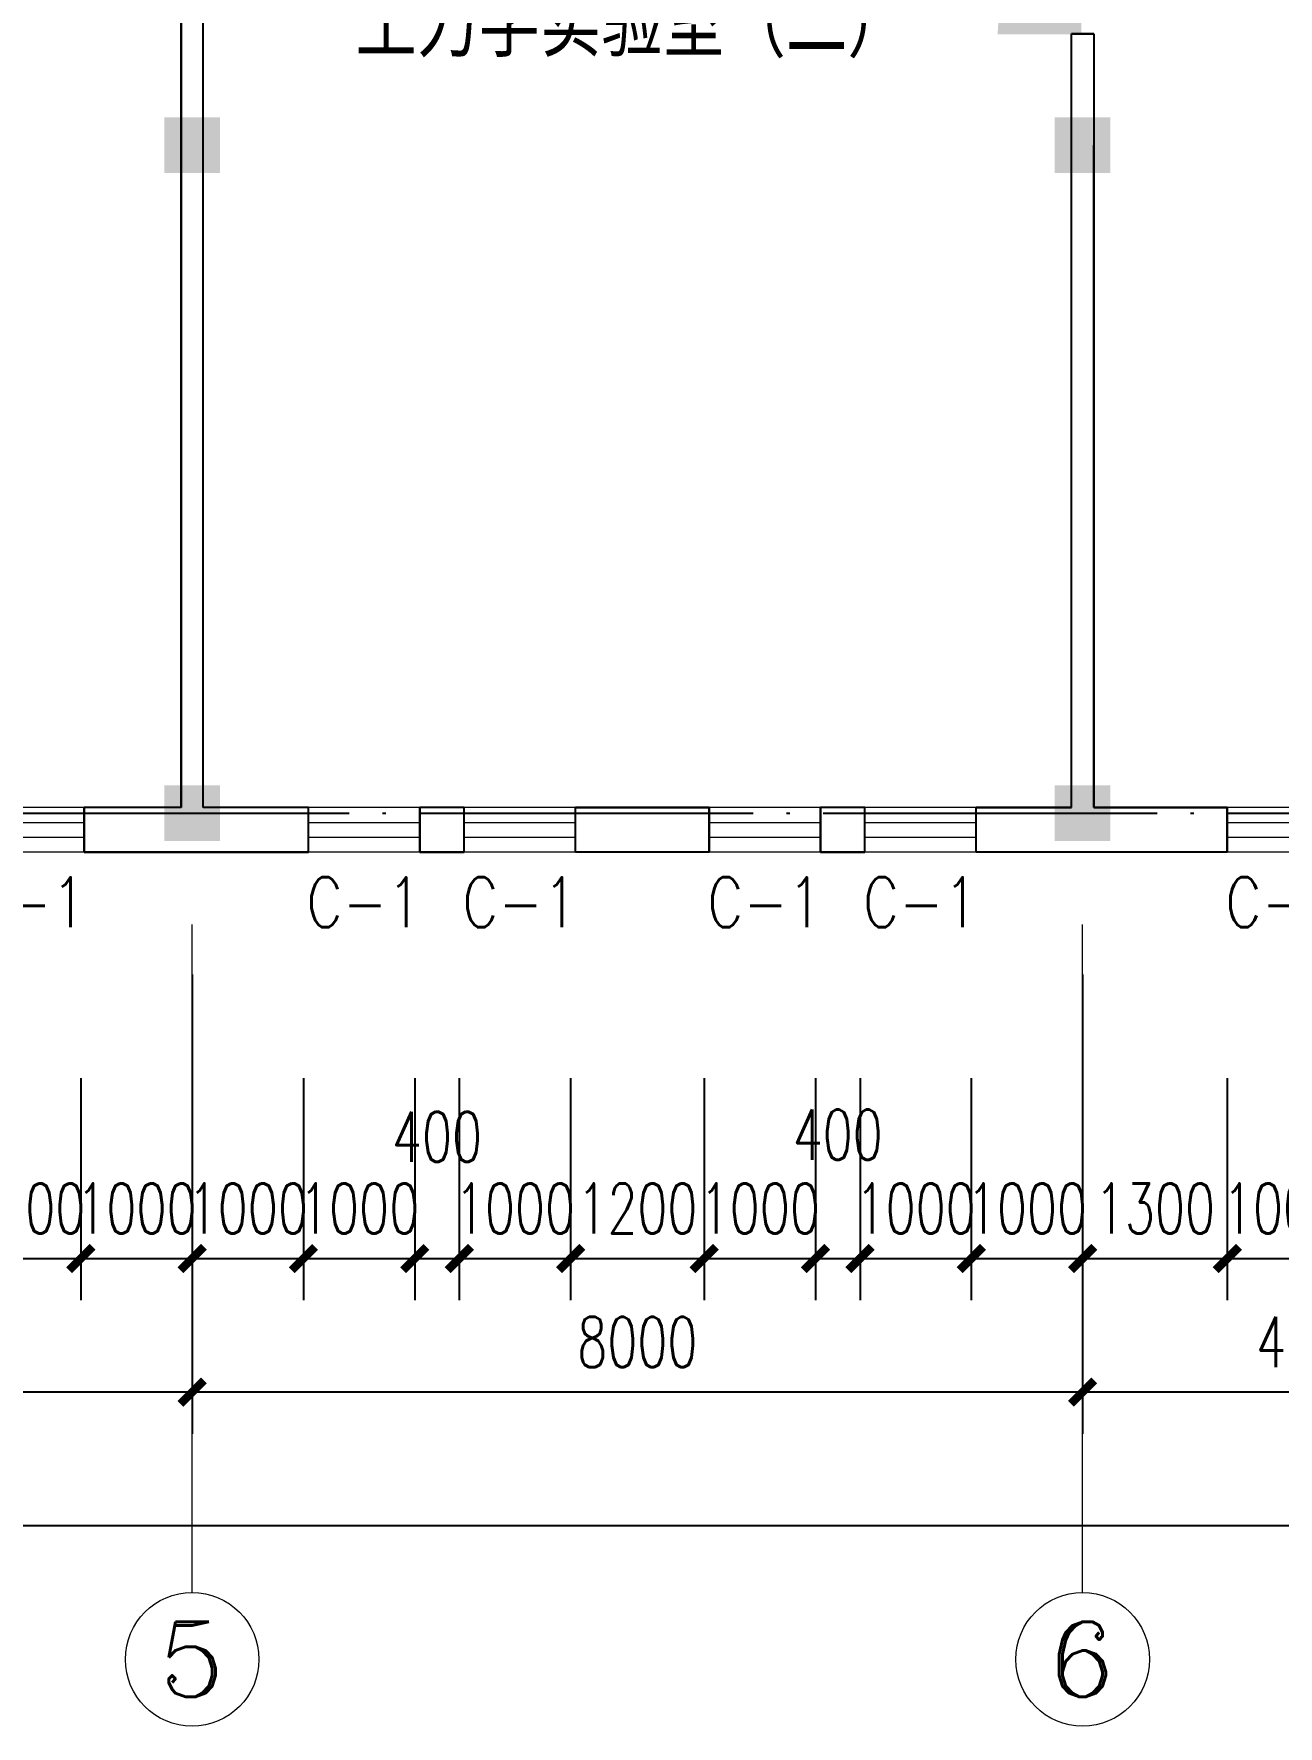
# Model space of a CAD drawing. Extents: x -220435 to 246757, y -381552 to -223577.
# Drawn here: x -11519 to -340, y -355879 to -340679 of the extents above; entities that cross this region are included whole.
import ezdxf
from ezdxf.enums import TextEntityAlignment as Align

# ---------------------------------------------------------------- set-up
doc = ezdxf.new("R2010")
doc.units = 0
doc.header["$LTSCALE"] = 1500
doc.header["$MEASUREMENT"] = 0
doc.linetypes.add('DOTE', pattern=[2.42, 2, -0.2, 0.02, -0.2])
doc.layers.get('0').update_dxf_attribs({"linetype": 'CONTINUOUS'})
doc.layers.get('DEFPOINTS').update_dxf_attribs({"linetype": 'CONTINUOUS'})
for name, color, linetype in [('AXIS_TEXT', 7, 'CONTINUOUS'), ('COLUMN', 7, 'CONTINUOUS'), ('DOTE', 7, 'DOTE'), ('JELIBTLTC', 7, 'CONTINUOUS'), ('PUB_WALL', 7, 'CONTINUOUS'), ('WALL', 7, 'CONTINUOUS'), ('WINDOW_TEXT', 7, 'CONTINUOUS'), ('模压门', 90, 'CONTINUOUS')]:
    doc.layers.add(name, color=color, linetype=linetype)
doc.layers.add('PUB_DIM', color=7, linetype='CONTINUOUS', lineweight=0)
doc.layers.add('WINDOW', color=7, linetype='CONTINUOUS', lineweight=0)
doc.styles.add('_SIMPLEX', font='SIMPLEX.shx', dxfattribs={"width": 0.8})
doc.styles.add('COMPLEX', font='COMPLEX')
doc.styles.add('DIM_FONT', font='TXT.shx', dxfattribs={"width": 0.7})
doc.styles.add('JELIBTLZX1', font='arial.ttf', dxfattribs={"width": 0.65})
doc.styles.add('SIMPLEX', font='SIMPLEX.SHX')
doc.dimstyles.new('DIMN150', dxfattribs={"dimscale": 1.5, "dimtxt": 300, "dimasz": 1, "dimexe": 250, "dimexo": 300, "dimgap": 150, "dimtad": 1, "dimdec": 0, "dimzin": 0, "dimdsep": 46, "dimtxsty": 'DIM_FONT', "dimblk": '_DIMX', "dimcen": 0.09, "dimclrt": 7, "dimadec": 0, "dimazin": 0, "dimtfac": 1, "dimtdec": 0, "dimtix": 1, "dimtmove": 2, "dimatfit": 3, "dimldrblk": '_DIMX', "dimfxl": 1, "dimtolj": 1, "dimtzin": 0, "dimarcsym": 0})

# ---------------------------------------------------------------- blocks, each defined once
blk = doc.blocks.new('_DIMX')
blk.add_line((-150, 0), (150, 0))
at = {"const_width": 50}
blk.add_lwpolyline([(-70, -70), (70, 70)], dxfattribs=at)
blk = doc.blocks.new('*D926')
at = {"layer": 'DEFPOINTS', "color": 0, "lineweight": 20}
for p in [(-36097, -348679), (5903, -348679), (-36097, -354079)]:
    blk.add_point(p, dxfattribs=at)
at = {"layer": 'PUB_DIM', "color": 0, "lineweight": -2}
for p, q in [((-36097, -349129), (-36097, -354454)), ((5903, -349129), (5903, -354454)), ((5901, -354079), (-36096, -354079))]:
    blk.add_line(p, q, dxfattribs=at)
at = {"layer": 'PUB_DIM', "color": 0, "lineweight": -2, "xscale": 1.5, "yscale": 1.5, "zscale": 1.5, "rotation": 180}
blk.add_blockref('_DIMX', (-36097, -354079), dxfattribs=at)
at = {"layer": 'PUB_DIM', "color": 0, "lineweight": -2, "xscale": 1.5, "yscale": 1.5, "zscale": 1.5}
blk.add_blockref('_DIMX', (5903, -354079), dxfattribs=at)
at = {"layer": 'PUB_DIM', "color": 7, "insert": (-15097, -353629), "char_height": 450, "attachment_point": 5, "style": 'DIM_FONT'}
blk.add_mtext('\\A1;42000', dxfattribs=at)
blk = doc.blocks.new('*D927')
at = {"layer": 'DEFPOINTS', "color": 0, "lineweight": 20}
for p in [(-36097, -348679), (5903, -348679), (-36097, -354079)]:
    blk.add_point(p, dxfattribs=at)
at = {"layer": 'PUB_DIM', "color": 0, "lineweight": -2}
for p, q in [((-36097, -349129), (-36097, -354454)), ((5903, -349129), (5903, -354454)), ((5901, -354079), (-36096, -354079))]:
    blk.add_line(p, q, dxfattribs=at)
at = {"layer": 'PUB_DIM', "color": 0, "lineweight": -2, "xscale": 1.5, "yscale": 1.5, "zscale": 1.5, "rotation": 180}
blk.add_blockref('_DIMX', (-36097, -354079), dxfattribs=at)
at = {"layer": 'PUB_DIM', "color": 0, "lineweight": -2, "xscale": 1.5, "yscale": 1.5, "zscale": 1.5}
blk.add_blockref('_DIMX', (5903, -354079), dxfattribs=at)
at = {"layer": 'PUB_DIM', "color": 7, "insert": (-15097, -353629), "char_height": 450, "attachment_point": 5, "style": 'DIM_FONT'}
blk.add_mtext('\\A1;42000', dxfattribs=at)
blk = doc.blocks.new('*D807')
at = {"layer": 'DEFPOINTS', "color": 0, "lineweight": 20}
for p in [(-2097, -349609), (-797, -349609), (-797, -351679)]:
    blk.add_point(p, dxfattribs=at)
at = {"layer": 'PUB_DIM', "color": 0, "lineweight": -2}
for p, q in [((-2097, -350059), (-2097, -352054)), ((-797, -350059), (-797, -352054)), ((-2099, -351679), (-2100, -351679)), ((-2097, -351679), (-797, -351679)), ((-796, -351679), (-794, -351679))]:
    blk.add_line(p, q, dxfattribs=at)
at = {"layer": 'PUB_DIM', "color": 0, "lineweight": -2, "xscale": 1.5, "yscale": 1.5, "zscale": 1.5}
blk.add_blockref('_DIMX', (-2097, -351679), dxfattribs=at)
at = {"layer": 'PUB_DIM', "color": 0, "lineweight": -2, "xscale": 1.5, "yscale": 1.5, "zscale": 1.5, "rotation": 180}
blk.add_blockref('_DIMX', (-797, -351679), dxfattribs=at)
at = {"layer": 'PUB_DIM', "color": 7, "insert": (-1447, -351229), "char_height": 450, "attachment_point": 5, "style": 'DIM_FONT'}
blk.add_mtext('\\A1;1300', dxfattribs=at)
blk = doc.blocks.new('*D808')
at = {"layer": 'DEFPOINTS', "color": 0, "lineweight": 20}
for p in [(-2097, -349609), (2303, -349609), (-2097, -352879)]:
    blk.add_point(p, dxfattribs=at)
at = {"layer": 'PUB_DIM', "color": 0, "lineweight": -2}
for p, q in [((-2097, -350059), (-2097, -353254)), ((2303, -350059), (2303, -353254)), ((2301, -352879), (-2096, -352879))]:
    blk.add_line(p, q, dxfattribs=at)
at = {"layer": 'PUB_DIM', "color": 0, "lineweight": -2, "xscale": 1.5, "yscale": 1.5, "zscale": 1.5, "rotation": 180}
blk.add_blockref('_DIMX', (-2097, -352879), dxfattribs=at)
at = {"layer": 'PUB_DIM', "color": 0, "lineweight": -2, "xscale": 1.5, "yscale": 1.5, "zscale": 1.5}
blk.add_blockref('_DIMX', (2303, -352879), dxfattribs=at)
at = {"layer": 'PUB_DIM', "color": 7, "insert": (2, -352429), "char_height": 450, "attachment_point": 5, "style": 'DIM_FONT'}
blk.add_mtext('\\A1;4400', dxfattribs=at)
blk = doc.blocks.new('*D809')
at = {"layer": 'DEFPOINTS', "color": 0, "lineweight": 20}
for p in [(-12097, -349609), (-11097, -349609), (-11097, -351679)]:
    blk.add_point(p, dxfattribs=at)
at = {"layer": 'PUB_DIM', "color": 0, "lineweight": -2}
for p, q in [((-12097, -350059), (-12097, -352054)), ((-11097, -350059), (-11097, -352054)), ((-12098, -351679), (-12100, -351679)), ((-12097, -351679), (-11097, -351679)), ((-11095, -351679), (-11094, -351679))]:
    blk.add_line(p, q, dxfattribs=at)
at = {"layer": 'PUB_DIM', "color": 0, "lineweight": -2, "xscale": 1.5, "yscale": 1.5, "zscale": 1.5}
blk.add_blockref('_DIMX', (-12097, -351679), dxfattribs=at)
at = {"layer": 'PUB_DIM', "color": 0, "lineweight": -2, "xscale": 1.5, "yscale": 1.5, "zscale": 1.5, "rotation": 180}
blk.add_blockref('_DIMX', (-11097, -351679), dxfattribs=at)
at = {"layer": 'PUB_DIM', "color": 7, "insert": (-11597, -351229), "char_height": 450, "attachment_point": 5, "style": 'DIM_FONT'}
blk.add_mtext('\\A1;1000', dxfattribs=at)
blk = doc.blocks.new('_WBLK')
for p, q in [((-0.5, 0.5), (0.5, 0.5)), ((0.5, 0.167), (-0.5, 0.167)), ((0.5, -0.167), (-0.5, -0.167)), ((-0.5, -0.5), (0.5, -0.5))]:
    blk.add_line(p, q)
at = {"layer": 'WINDOW_TEXT', "style": 'SIMPLEX', "flags": 9}
blk.add_attdef('A', text='', height=1, dxfattribs=at).set_placement((0, 1.5), align=Align.MIDDLE)
blk = doc.blocks.new('*D810')
at = {"layer": 'DEFPOINTS', "color": 0, "lineweight": 20}
for p in [(-18097, -348679), (-10097, -348679), (-18097, -352879)]:
    blk.add_point(p, dxfattribs=at)
at = {"layer": 'PUB_DIM', "color": 0, "lineweight": -2}
for p, q in [((-18097, -349129), (-18097, -353254)), ((-10097, -349129), (-10097, -353254)), ((-10099, -352879), (-18096, -352879))]:
    blk.add_line(p, q, dxfattribs=at)
at = {"layer": 'PUB_DIM', "color": 0, "lineweight": -2, "xscale": 1.5, "yscale": 1.5, "zscale": 1.5, "rotation": 180}
blk.add_blockref('_DIMX', (-18097, -352879), dxfattribs=at)
at = {"layer": 'PUB_DIM', "color": 0, "lineweight": -2, "xscale": 1.5, "yscale": 1.5, "zscale": 1.5}
blk.add_blockref('_DIMX', (-10097, -352879), dxfattribs=at)
at = {"layer": 'PUB_DIM', "color": 7, "insert": (-14097, -352429), "char_height": 450, "attachment_point": 5, "style": 'DIM_FONT'}
blk.add_mtext('\\A1;8000', dxfattribs=at)
blk = doc.blocks.new('*D811')
at = {"layer": 'DEFPOINTS', "color": 0, "lineweight": 20}
for p in [(-18097, -348679), (-10097, -348679), (-18097, -352879)]:
    blk.add_point(p, dxfattribs=at)
at = {"layer": 'PUB_DIM', "color": 0, "lineweight": -2}
for p, q in [((-18097, -349129), (-18097, -353254)), ((-10097, -349129), (-10097, -353254)), ((-10099, -352879), (-18096, -352879))]:
    blk.add_line(p, q, dxfattribs=at)
at = {"layer": 'PUB_DIM', "color": 0, "lineweight": -2, "xscale": 1.5, "yscale": 1.5, "zscale": 1.5, "rotation": 180}
blk.add_blockref('_DIMX', (-18097, -352879), dxfattribs=at)
at = {"layer": 'PUB_DIM', "color": 0, "lineweight": -2, "xscale": 1.5, "yscale": 1.5, "zscale": 1.5}
blk.add_blockref('_DIMX', (-10097, -352879), dxfattribs=at)
at = {"layer": 'PUB_DIM', "color": 7, "insert": (-14097, -352429), "char_height": 450, "attachment_point": 5, "style": 'DIM_FONT'}
blk.add_mtext('\\A1;8000', dxfattribs=at)
blk = doc.blocks.new('_AXISO')
blk.add_circle((0, 0), 0.5)
at = {"layer": 'AXIS_TEXT', "style": 'COMPLEX', "width": 1.041667}
blk.add_attdef('A', text='', height=0.56, dxfattribs=at).set_placement((-0.25, -0.28), (0.25, -0.28), align=Align.FIT)
blk = doc.blocks.new('*D940')
at = {"layer": 'DEFPOINTS', "color": 0, "lineweight": 20}
for p in [(-6697, -349609), (-5497, -349609), (-5497, -351679)]:
    blk.add_point(p, dxfattribs=at)
at = {"layer": 'PUB_DIM', "color": 0, "lineweight": -2}
for p, q in [((-6697, -350059), (-6697, -352054)), ((-5497, -350059), (-5497, -352054)), ((-6698, -351679), (-6700, -351679)), ((-6697, -351679), (-5497, -351679)), ((-5495, -351679), (-5494, -351679))]:
    blk.add_line(p, q, dxfattribs=at)
at = {"layer": 'PUB_DIM', "color": 0, "lineweight": -2, "xscale": 1.5, "yscale": 1.5, "zscale": 1.5}
blk.add_blockref('_DIMX', (-6697, -351679), dxfattribs=at)
at = {"layer": 'PUB_DIM', "color": 0, "lineweight": -2, "xscale": 1.5, "yscale": 1.5, "zscale": 1.5, "rotation": 180}
blk.add_blockref('_DIMX', (-5497, -351679), dxfattribs=at)
at = {"layer": 'PUB_DIM', "color": 7, "insert": (-6097, -351229), "char_height": 450, "attachment_point": 5, "style": 'DIM_FONT'}
blk.add_mtext('\\A1;1200', dxfattribs=at)
blk = doc.blocks.new('*D941')
at = {"layer": 'DEFPOINTS', "color": 0, "lineweight": 20}
for p in [(-10097, -348679), (-2097, -348679), (-10097, -352879)]:
    blk.add_point(p, dxfattribs=at)
at = {"layer": 'PUB_DIM', "color": 0, "lineweight": -2}
for p, q in [((-10097, -349129), (-10097, -353254)), ((-2097, -349129), (-2097, -353254)), ((-2099, -352879), (-10096, -352879))]:
    blk.add_line(p, q, dxfattribs=at)
at = {"layer": 'PUB_DIM', "color": 0, "lineweight": -2, "xscale": 1.5, "yscale": 1.5, "zscale": 1.5, "rotation": 180}
blk.add_blockref('_DIMX', (-10097, -352879), dxfattribs=at)
at = {"layer": 'PUB_DIM', "color": 0, "lineweight": -2, "xscale": 1.5, "yscale": 1.5, "zscale": 1.5}
blk.add_blockref('_DIMX', (-2097, -352879), dxfattribs=at)
at = {"layer": 'PUB_DIM', "color": 7, "insert": (-6097, -352429), "char_height": 450, "attachment_point": 5, "style": 'DIM_FONT'}
blk.add_mtext('\\A1;8000', dxfattribs=at)
blk = doc.blocks.new('*D942')
at = {"layer": 'DEFPOINTS', "color": 0, "lineweight": 20}
for p in [(-10097, -348679), (-2097, -348679), (-10097, -352879)]:
    blk.add_point(p, dxfattribs=at)
at = {"layer": 'PUB_DIM', "color": 0, "lineweight": -2}
for p, q in [((-10097, -349129), (-10097, -353254)), ((-2097, -349129), (-2097, -353254)), ((-2099, -352879), (-10096, -352879))]:
    blk.add_line(p, q, dxfattribs=at)
at = {"layer": 'PUB_DIM', "color": 0, "lineweight": -2, "xscale": 1.5, "yscale": 1.5, "zscale": 1.5, "rotation": 180}
blk.add_blockref('_DIMX', (-10097, -352879), dxfattribs=at)
at = {"layer": 'PUB_DIM', "color": 0, "lineweight": -2, "xscale": 1.5, "yscale": 1.5, "zscale": 1.5}
blk.add_blockref('_DIMX', (-2097, -352879), dxfattribs=at)
at = {"layer": 'PUB_DIM', "color": 7, "insert": (-6097, -352429), "char_height": 450, "attachment_point": 5, "style": 'DIM_FONT'}
blk.add_mtext('\\A1;8000', dxfattribs=at)
blk = doc.blocks.new('*D943')
at = {"layer": 'DEFPOINTS', "color": 0, "lineweight": 20}
for p in [(-7697, -349609), (-6697, -349609), (-6697, -351679)]:
    blk.add_point(p, dxfattribs=at)
at = {"layer": 'PUB_DIM', "color": 0, "lineweight": -2}
for p, q in [((-7697, -350059), (-7697, -352054)), ((-6697, -350059), (-6697, -352054)), ((-7698, -351679), (-7700, -351679)), ((-7697, -351679), (-6697, -351679)), ((-6695, -351679), (-6694, -351679))]:
    blk.add_line(p, q, dxfattribs=at)
at = {"layer": 'PUB_DIM', "color": 0, "lineweight": -2, "xscale": 1.5, "yscale": 1.5, "zscale": 1.5}
blk.add_blockref('_DIMX', (-7697, -351679), dxfattribs=at)
at = {"layer": 'PUB_DIM', "color": 0, "lineweight": -2, "xscale": 1.5, "yscale": 1.5, "zscale": 1.5, "rotation": 180}
blk.add_blockref('_DIMX', (-6697, -351679), dxfattribs=at)
at = {"layer": 'PUB_DIM', "color": 7, "insert": (-7197, -351229), "char_height": 450, "attachment_point": 5, "style": 'DIM_FONT'}
blk.add_mtext('\\A1;1000', dxfattribs=at)
blk = doc.blocks.new('*D944')
at = {"layer": 'DEFPOINTS', "color": 0, "lineweight": 20}
for p in [(-8097, -349609), (-7697, -349609), (-7697, -351679)]:
    blk.add_point(p, dxfattribs=at)
at = {"layer": 'PUB_DIM', "color": 0, "lineweight": -2}
for p, q in [((-8097, -350059), (-8097, -352054)), ((-7697, -350059), (-7697, -352054)), ((-8098, -351679), (-8100, -351679)), ((-8097, -351679), (-7697, -351679)), ((-7695, -351679), (-7694, -351679))]:
    blk.add_line(p, q, dxfattribs=at)
at = {"layer": 'PUB_DIM', "color": 0, "lineweight": -2, "xscale": 1.5, "yscale": 1.5, "zscale": 1.5}
blk.add_blockref('_DIMX', (-8097, -351679), dxfattribs=at)
at = {"layer": 'PUB_DIM', "color": 0, "lineweight": -2, "xscale": 1.5, "yscale": 1.5, "zscale": 1.5, "rotation": 180}
blk.add_blockref('_DIMX', (-7697, -351679), dxfattribs=at)
at = {"layer": 'PUB_DIM', "color": 7, "insert": (-7897, -350586), "char_height": 450, "attachment_point": 5, "style": 'DIM_FONT'}
blk.add_mtext('\\A1;400', dxfattribs=at)
blk = doc.blocks.new('*D945')
at = {"layer": 'DEFPOINTS', "color": 0, "lineweight": 20}
for p in [(-9097, -349609), (-8097, -349609), (-8097, -351679)]:
    blk.add_point(p, dxfattribs=at)
at = {"layer": 'PUB_DIM', "color": 0, "lineweight": -2}
for p, q in [((-9097, -350059), (-9097, -352054)), ((-8097, -350059), (-8097, -352054)), ((-9098, -351679), (-9100, -351679)), ((-9097, -351679), (-8097, -351679)), ((-8095, -351679), (-8094, -351679))]:
    blk.add_line(p, q, dxfattribs=at)
at = {"layer": 'PUB_DIM', "color": 0, "lineweight": -2, "xscale": 1.5, "yscale": 1.5, "zscale": 1.5}
blk.add_blockref('_DIMX', (-9097, -351679), dxfattribs=at)
at = {"layer": 'PUB_DIM', "color": 0, "lineweight": -2, "xscale": 1.5, "yscale": 1.5, "zscale": 1.5, "rotation": 180}
blk.add_blockref('_DIMX', (-8097, -351679), dxfattribs=at)
at = {"layer": 'PUB_DIM', "color": 7, "insert": (-8597, -351229), "char_height": 450, "attachment_point": 5, "style": 'DIM_FONT'}
blk.add_mtext('\\A1;1000', dxfattribs=at)
blk = doc.blocks.new('*D946')
at = {"layer": 'DEFPOINTS', "color": 0, "lineweight": 20}
for p in [(-10097, -349609), (-9097, -349609), (-9097, -351679)]:
    blk.add_point(p, dxfattribs=at)
at = {"layer": 'PUB_DIM', "color": 0, "lineweight": -2}
for p, q in [((-10097, -350059), (-10097, -352054)), ((-9097, -350059), (-9097, -352054)), ((-10099, -351679), (-10100, -351679)), ((-10097, -351679), (-9097, -351679)), ((-9095, -351679), (-9094, -351679))]:
    blk.add_line(p, q, dxfattribs=at)
at = {"layer": 'PUB_DIM', "color": 0, "lineweight": -2, "xscale": 1.5, "yscale": 1.5, "zscale": 1.5}
blk.add_blockref('_DIMX', (-10097, -351679), dxfattribs=at)
at = {"layer": 'PUB_DIM', "color": 0, "lineweight": -2, "xscale": 1.5, "yscale": 1.5, "zscale": 1.5, "rotation": 180}
blk.add_blockref('_DIMX', (-9097, -351679), dxfattribs=at)
at = {"layer": 'PUB_DIM', "color": 7, "insert": (-9597, -351229), "char_height": 450, "attachment_point": 5, "style": 'DIM_FONT'}
blk.add_mtext('\\A1;1000', dxfattribs=at)
blk = doc.blocks.new('*D947')
at = {"layer": 'DEFPOINTS', "color": 0, "lineweight": 20}
for p in [(-11097, -349609), (-10097, -349609), (-10097, -351679)]:
    blk.add_point(p, dxfattribs=at)
at = {"layer": 'PUB_DIM', "color": 0, "lineweight": -2}
for p, q in [((-11097, -350059), (-11097, -352054)), ((-10097, -350059), (-10097, -352054)), ((-11098, -351679), (-11100, -351679)), ((-11097, -351679), (-10097, -351679)), ((-10096, -351679), (-10094, -351679))]:
    blk.add_line(p, q, dxfattribs=at)
at = {"layer": 'PUB_DIM', "color": 0, "lineweight": -2, "xscale": 1.5, "yscale": 1.5, "zscale": 1.5}
blk.add_blockref('_DIMX', (-11097, -351679), dxfattribs=at)
at = {"layer": 'PUB_DIM', "color": 0, "lineweight": -2, "xscale": 1.5, "yscale": 1.5, "zscale": 1.5, "rotation": 180}
blk.add_blockref('_DIMX', (-10097, -351679), dxfattribs=at)
at = {"layer": 'PUB_DIM', "color": 7, "insert": (-10597, -351229), "char_height": 450, "attachment_point": 5, "style": 'DIM_FONT'}
blk.add_mtext('\\A1;1000', dxfattribs=at)
blk = doc.blocks.new('_FZH')
blk.add_solid([(-0.5, -0.5), (0.5, -0.5), (-0.5, 0.5), (0.5, 0.5)])
blk = doc.blocks.new('*D948')
at = {"layer": 'DEFPOINTS', "color": 0, "lineweight": 20}
for p in [(-3097, -349609), (-2097, -349609), (-2097, -351679)]:
    blk.add_point(p, dxfattribs=at)
at = {"layer": 'PUB_DIM', "color": 0, "lineweight": -2}
for p, q in [((-3097, -350059), (-3097, -352054)), ((-2097, -350059), (-2097, -352054)), ((-3098, -351679), (-3100, -351679)), ((-3097, -351679), (-2097, -351679)), ((-2096, -351679), (-2094, -351679))]:
    blk.add_line(p, q, dxfattribs=at)
at = {"layer": 'PUB_DIM', "color": 0, "lineweight": -2, "xscale": 1.5, "yscale": 1.5, "zscale": 1.5}
blk.add_blockref('_DIMX', (-3097, -351679), dxfattribs=at)
at = {"layer": 'PUB_DIM', "color": 0, "lineweight": -2, "xscale": 1.5, "yscale": 1.5, "zscale": 1.5, "rotation": 180}
blk.add_blockref('_DIMX', (-2097, -351679), dxfattribs=at)
at = {"layer": 'PUB_DIM', "color": 7, "insert": (-2597, -351229), "char_height": 450, "attachment_point": 5, "style": 'DIM_FONT'}
blk.add_mtext('\\A1;1000', dxfattribs=at)
blk = doc.blocks.new('*D949')
at = {"layer": 'DEFPOINTS', "color": 0, "lineweight": 20}
for p in [(-4097, -349609), (-3097, -349609), (-3097, -351679)]:
    blk.add_point(p, dxfattribs=at)
at = {"layer": 'PUB_DIM', "color": 0, "lineweight": -2}
for p, q in [((-4097, -350059), (-4097, -352054)), ((-3097, -350059), (-3097, -352054)), ((-4098, -351679), (-4100, -351679)), ((-4097, -351679), (-3097, -351679)), ((-3095, -351679), (-3094, -351679))]:
    blk.add_line(p, q, dxfattribs=at)
at = {"layer": 'PUB_DIM', "color": 0, "lineweight": -2, "xscale": 1.5, "yscale": 1.5, "zscale": 1.5}
blk.add_blockref('_DIMX', (-4097, -351679), dxfattribs=at)
at = {"layer": 'PUB_DIM', "color": 0, "lineweight": -2, "xscale": 1.5, "yscale": 1.5, "zscale": 1.5, "rotation": 180}
blk.add_blockref('_DIMX', (-3097, -351679), dxfattribs=at)
at = {"layer": 'PUB_DIM', "color": 7, "insert": (-3597, -351229), "char_height": 450, "attachment_point": 5, "style": 'DIM_FONT'}
blk.add_mtext('\\A1;1000', dxfattribs=at)
blk = doc.blocks.new('*D950')
at = {"layer": 'DEFPOINTS', "color": 0, "lineweight": 20}
for p in [(-4497, -349609), (-4097, -349609), (-4097, -351679)]:
    blk.add_point(p, dxfattribs=at)
at = {"layer": 'PUB_DIM', "color": 0, "lineweight": -2}
for p, q in [((-4497, -350059), (-4497, -352054)), ((-4097, -350059), (-4097, -352054)), ((-4498, -351679), (-4500, -351679)), ((-4497, -351679), (-4097, -351679)), ((-4095, -351679), (-4094, -351679))]:
    blk.add_line(p, q, dxfattribs=at)
at = {"layer": 'PUB_DIM', "color": 0, "lineweight": -2, "xscale": 1.5, "yscale": 1.5, "zscale": 1.5}
blk.add_blockref('_DIMX', (-4497, -351679), dxfattribs=at)
at = {"layer": 'PUB_DIM', "color": 0, "lineweight": -2, "xscale": 1.5, "yscale": 1.5, "zscale": 1.5, "rotation": 180}
blk.add_blockref('_DIMX', (-4097, -351679), dxfattribs=at)
at = {"layer": 'PUB_DIM', "color": 7, "insert": (-4297, -350567), "char_height": 450, "attachment_point": 5, "style": 'DIM_FONT'}
blk.add_mtext('\\A1;400', dxfattribs=at)
blk = doc.blocks.new('*D951')
at = {"layer": 'DEFPOINTS', "color": 0, "lineweight": 20}
for p in [(-5497, -349609), (-4497, -349609), (-4497, -351679)]:
    blk.add_point(p, dxfattribs=at)
at = {"layer": 'PUB_DIM', "color": 0, "lineweight": -2}
for p, q in [((-5497, -350059), (-5497, -352054)), ((-4497, -350059), (-4497, -352054)), ((-5498, -351679), (-5500, -351679)), ((-5497, -351679), (-4497, -351679)), ((-4495, -351679), (-4494, -351679))]:
    blk.add_line(p, q, dxfattribs=at)
at = {"layer": 'PUB_DIM', "color": 0, "lineweight": -2, "xscale": 1.5, "yscale": 1.5, "zscale": 1.5}
blk.add_blockref('_DIMX', (-5497, -351679), dxfattribs=at)
at = {"layer": 'PUB_DIM', "color": 0, "lineweight": -2, "xscale": 1.5, "yscale": 1.5, "zscale": 1.5, "rotation": 180}
blk.add_blockref('_DIMX', (-4497, -351679), dxfattribs=at)
at = {"layer": 'PUB_DIM', "color": 7, "insert": (-4997, -351229), "char_height": 450, "attachment_point": 5, "style": 'DIM_FONT'}
blk.add_mtext('\\A1;1000', dxfattribs=at)
blk = doc.blocks.new('*D958')
at = {"layer": 'DEFPOINTS', "color": 0, "lineweight": 20}
for p in [(-797, -349609), (203, -349609), (203, -351679)]:
    blk.add_point(p, dxfattribs=at)
at = {"layer": 'PUB_DIM', "color": 0, "lineweight": -2}
for p, q in [((-797, -350059), (-797, -352054)), ((203, -350059), (203, -352054)), ((-799, -351679), (-800, -351679)), ((-797, -351679), (203, -351679)), ((204, -351679), (206, -351679))]:
    blk.add_line(p, q, dxfattribs=at)
at = {"layer": 'PUB_DIM', "color": 0, "lineweight": -2, "xscale": 1.5, "yscale": 1.5, "zscale": 1.5}
blk.add_blockref('_DIMX', (-797, -351679), dxfattribs=at)
at = {"layer": 'PUB_DIM', "color": 0, "lineweight": -2, "xscale": 1.5, "yscale": 1.5, "zscale": 1.5, "rotation": 180}
blk.add_blockref('_DIMX', (203, -351679), dxfattribs=at)
at = {"layer": 'PUB_DIM', "color": 7, "insert": (-297, -351229), "char_height": 450, "attachment_point": 5, "style": 'DIM_FONT'}
blk.add_mtext('\\A1;1000', dxfattribs=at)

msp = doc.modelspace()

# ---------------------------------------------------------------- hatches: boundary and pattern name
at = {"layer": '模压门'}
msp.add_hatch(color=256, dxfattribs=at).paths.add_polyline_path([(-2859.6, -340682.4, -0.4142136), (-2109.6, -339932.4), (-2109.6, -340682.4)])

# ---------------------------------------------------------------- linework, layer by layer
at = {"layer": 'DOTE'}
msp.add_line((-37097.1, -347679.3), (5872.9, -347679.3), dxfattribs=at)
at = {"layer": 'PUB_DIM'}
for p, q in [((-10097.1, -354679.3), (-10097.1, -348679.3)), ((-10097.1, -354679.3), (-10097.1, -348679.3)), ((-2097.1, -354679.3), (-2097.1, -348679.3)), ((-2097.1, -354679.3), (-2097.1, -348679.3))]:
    msp.add_line(p, q, dxfattribs=at)
at = {"layer": 'PUB_WALL'}
for p, q in [((-10197.1, -347629.3), (-10197.1, -332479.3)), ((-10197.1, -332479.3), (-10197.1, -347629.3)), ((-9997.1, -347629.3), (-9997.1, -332479.3)), ((-9997.1, -347629.3), (-9997.1, -332479.3)), ((-2197.1, -347629.3), (-2197.1, -340679.3)), ((-1997.1, -340679.3), (-2197.1, -340679.3)), ((-2197.1, -347629.3), (-2197.1, -340679.3)), ((-2197.1, -340679.3), (-1997.1, -340679.3)), ((-1997.1, -340679.3), (-1997.1, -341679.3)), ((-1997.1, -340679.3), (-1997.1, -341679.3)), ((-1997.1, -347629.3), (-1997.1, -341679.3)), ((-1997.1, -341679.3), (-1997.1, -347629.3)), ((-11067.7, -348029.3), (-11067.7, -347629.3)), ((-10197.1, -347629.3), (-11067.7, -347629.3)), ((-10197.1, -347629.3), (-11067.7, -347629.3)), ((-11067.7, -347629.3), (-11067.7, -348029.3)), ((-9052.9, -347629.3), (-9997.1, -347629.3)), ((-9052.9, -347629.3), (-9997.1, -347629.3)), ((-9052.9, -348029.3), (-9052.9, -347629.3)), ((-9052.9, -348029.3), (-9052.9, -347629.3)), ((-7652.9, -347629.3), (-8052.9, -347629.3)), ((-8052.9, -348029.3), (-8052.9, -347629.3)), ((-7652.9, -347629.3), (-8052.9, -347629.3)), ((-8052.9, -347629.3), (-8052.9, -348029.3)), ((-7652.9, -348029.3), (-7652.9, -347629.3)), ((-7652.9, -348029.3), (-7652.9, -347629.3)), ((-5452.9, -347629.3), (-6652.9, -347629.3)), ((-6652.9, -348029.3), (-6652.9, -347629.3)), ((-6652.9, -348029.3), (-6652.9, -347629.3)), ((-6652.9, -347629.3), (-5452.9, -347629.3)), ((-5452.9, -348029.3), (-5452.9, -347629.3)), ((-5452.9, -347629.3), (-5452.9, -348029.3)), ((-4052.9, -347629.3), (-4452.9, -347629.3)), ((-4452.9, -348029.3), (-4452.9, -347629.3)), ((-4052.9, -347629.3), (-4452.9, -347629.3)), ((-4452.9, -347629.3), (-4452.9, -348029.3)), ((-4052.9, -348029.3), (-4052.9, -347629.3)), ((-4052.9, -348029.3), (-4052.9, -347629.3)), ((-2197.1, -347629.3), (-3052.9, -347629.3)), ((-3052.9, -348029.3), (-3052.9, -347629.3)), ((-3052.9, -348029.3), (-3052.9, -347629.3)), ((-3052.9, -347629.3), (-2197.1, -347629.3)), ((-797.2, -347629.3), (-1997.1, -347629.3)), ((-1997.1, -347629.3), (-797.2, -347629.3)), ((-797.2, -348029.3), (-797.2, -347629.3)), ((-797.2, -347629.3), (-797.2, -348029.3)), ((-9052.9, -348029.3), (-11067.7, -348029.3)), ((-11067.7, -348029.3), (-9052.9, -348029.3)), ((-7652.9, -348029.3), (-8052.9, -348029.3)), ((-8052.9, -348029.3), (-7652.9, -348029.3)), ((-5452.9, -348029.3), (-6652.9, -348029.3)), ((-5452.9, -348029.3), (-6652.9, -348029.3)), ((-4052.9, -348029.3), (-4452.9, -348029.3)), ((-4452.9, -348029.3), (-4052.9, -348029.3)), ((-797.2, -348029.3), (-3052.9, -348029.3)), ((-797.2, -348029.3), (-3052.9, -348029.3))]:
    msp.add_line(p, q, dxfattribs=at)
at = {"layer": 'WALL'}
for p, q in [((-10197.1, -347629.3), (-10197.1, -332479.3)), ((-9997.1, -347629.3), (-9997.1, -332479.3)), ((-2197.1, -347629.3), (-2197.1, -340679.3)), ((-1997.1, -340679.3), (-2197.1, -340679.3)), ((-1997.1, -340679.3), (-1997.1, -341679.3)), ((-1997.1, -347629.3), (-1997.1, -341679.3)), ((-11067.7, -348029.3), (-11067.7, -347629.3)), ((-10197.1, -347629.3), (-11067.7, -347629.3)), ((-9052.9, -347629.3), (-9997.1, -347629.3)), ((-9052.9, -348029.3), (-9052.9, -347629.3)), ((-7652.9, -347629.3), (-8052.9, -347629.3)), ((-8052.9, -348029.3), (-8052.9, -347629.3)), ((-7652.9, -348029.3), (-7652.9, -347629.3)), ((-5452.9, -347629.3), (-6652.9, -347629.3)), ((-6652.9, -348029.3), (-6652.9, -347629.3)), ((-5452.9, -348029.3), (-5452.9, -347629.3)), ((-4052.9, -347629.3), (-4452.9, -347629.3)), ((-4452.9, -348029.3), (-4452.9, -347629.3)), ((-4052.9, -348029.3), (-4052.9, -347629.3)), ((-2197.1, -347629.3), (-3052.9, -347629.3)), ((-3052.9, -348029.3), (-3052.9, -347629.3)), ((-797.2, -347629.3), (-1997.1, -347629.3)), ((-797.2, -348029.3), (-797.2, -347629.3)), ((-9052.9, -348029.3), (-11067.7, -348029.3)), ((-7652.9, -348029.3), (-8052.9, -348029.3)), ((-5452.9, -348029.3), (-6652.9, -348029.3)), ((-4052.9, -348029.3), (-4452.9, -348029.3)), ((-797.2, -348029.3), (-3052.9, -348029.3))]:
    msp.add_line(p, q, dxfattribs=at)

# ---------------------------------------------------------------- block references
at = {"layer": 'COLUMN', "xscale": 500, "yscale": 500, "zscale": 500}
for p in [(-10097.1, -341679.3), (-2097.1, -341679.3), (-10097.1, -347679.3), (-2097.1, -347679.3)]:
    msp.add_blockref('_FZH', p, dxfattribs=at)
at = {"layer": 'PUB_DIM'}
ref = msp.add_blockref('_AXISO', (-10097.1, -355279.3), dxfattribs=dict(at, xscale=1200, yscale=1200, zscale=1200))
ref.add_attrib('A', '5', dxfattribs={"layer": 'AXIS_TEXT', "height": 672, "style": 'COMPLEX', "width": 1.339286}).set_placement((-10397.1, -355615.3), (-9797.1, -355615.3), align=Align.FIT)
ref = msp.add_blockref('_AXISO', (-2097.1, -355279.3), dxfattribs=dict(at, xscale=1200, yscale=1200, zscale=1200))
ref.add_attrib('A', '6', dxfattribs={"layer": 'AXIS_TEXT', "height": 672, "style": 'COMPLEX', "width": 1.339286}).set_placement((-2397.1, -355615.3), (-1797.1, -355615.3), align=Align.FIT)
at = {"layer": 'WINDOW'}
ref = msp.add_blockref('_WBLK', (-11567.7, -347829.3), dxfattribs=dict(at, xscale=1000, yscale=400, zscale=1000, rotation=180))
ref.add_attrib('A', 'C-1', dxfattribs={"layer": 'WINDOW_TEXT', "height": 450, "style": '_SIMPLEX', "width": 0.8, "flags": 8}).set_placement((-11567.7, -348479.3), align=Align.MIDDLE)
ref = msp.add_blockref('_WBLK', (-8552.9, -347829.3), dxfattribs=dict(at, xscale=1000, yscale=400, zscale=1000, rotation=180))
ref.add_attrib('A', 'C-1', dxfattribs={"layer": 'WINDOW_TEXT', "height": 450, "style": '_SIMPLEX', "width": 0.8, "flags": 8}).set_placement((-8552.9, -348479.3), align=Align.MIDDLE)
ref = msp.add_blockref('_WBLK', (-7152.9, -347829.3), dxfattribs=dict(at, xscale=1000, yscale=400, zscale=1000, rotation=180))
ref.add_attrib('A', 'C-1', dxfattribs={"layer": 'WINDOW_TEXT', "height": 450, "style": '_SIMPLEX', "width": 0.8, "flags": 8}).set_placement((-7152.9, -348479.3), align=Align.MIDDLE)
ref = msp.add_blockref('_WBLK', (-4952.9, -347829.3), dxfattribs=dict(at, xscale=1000, yscale=400, zscale=1000, rotation=180))
ref.add_attrib('A', 'C-1', dxfattribs={"layer": 'WINDOW_TEXT', "height": 450, "style": '_SIMPLEX', "width": 0.8, "flags": 8}).set_placement((-4952.9, -348479.3), align=Align.MIDDLE)
ref = msp.add_blockref('_WBLK', (-3552.9, -347829.3), dxfattribs=dict(at, xscale=1000, yscale=400, zscale=1000, rotation=180))
ref.add_attrib('A', 'C-1', dxfattribs={"layer": 'WINDOW_TEXT', "height": 450, "style": '_SIMPLEX', "width": 0.8, "flags": 8}).set_placement((-3552.9, -348479.3), align=Align.MIDDLE)
ref = msp.add_blockref('_WBLK', (-297.2, -347829.3), dxfattribs=dict(at, xscale=1000, yscale=400, zscale=1000, rotation=180))
ref.add_attrib('A', 'C-1', dxfattribs={"layer": 'WINDOW_TEXT', "height": 450, "style": '_SIMPLEX', "width": 0.8, "flags": 8}).set_placement((-297.2, -348479.3), align=Align.MIDDLE)

# ---------------------------------------------------------------- texts
at = {"layer": 'JELIBTLTC', "style": 'JELIBTLZX1', "width": 0.75}
msp.add_text('土力学实验室（二）', height=540, dxfattribs=at).set_placement((-8629.9, -340829.3))

# ---------------------------------------------------------------- dimensions: what is measured, and where the dimension line sits
at = {"layer": 'PUB_DIM'}
for p1, p2, distance, picture, middle in [((5902.9, -348679.3), (-36097.1, -348679.3), 5400, '*D926', (-15097.1, -353629.3)), ((5902.9, -348679.3), (-36097.1, -348679.3), 5400, '*D927', (-15097.1, -353629.3)), ((-12096.7, -349609.1), (-11096.7, -349609.1), -2070.2, '*D809', (-11596.7, -351229.3)), ((-11096.7, -349609.1), (-10097.1, -349609.1), -2070.2, '*D947', (-10596.9, -351229.3)), ((-10097.1, -349609.1), (-9096.9, -349609.1), -2070.2, '*D946', (-9597, -351229.3)), ((-9096.9, -349609.1), (-8096.9, -349609.1), -2070.2, '*D945', (-8596.9, -351229.3)), ((-7696.9, -349609.1), (-6696.9, -349609.1), -2070.2, '*D943', (-7196.9, -351229.3)), ((-6696.9, -349609.1), (-5496.9, -349609.1), -2070.2, '*D940', (-6096.9, -351229.3)), ((-5496.9, -349609.1), (-4496.9, -349609.1), -2070.2, '*D951', (-4996.9, -351229.3)), ((-4096.9, -349609.1), (-3096.9, -349609.1), -2070.2, '*D949', (-3596.9, -351229.3)), ((-3096.9, -349609.1), (-2097.1, -349609.1), -2070.2, '*D948', (-2597, -351229.3)), ((-2097.1, -349609.1), (-797.3, -349609.1), -2070.2, '*D807', (-1447.2, -351229.3)), ((-797.3, -349609.1), (202.7, -349609.1), -2070.2, '*D958', (-297.3, -351229.3))]:
    dim = msp.add_aligned_dim(p1=p1, p2=p2, distance=distance, dimstyle='DIMN150', dxfattribs=at)
    dim.commit()
    dim.dimension.update_dxf_attribs({"geometry": picture, "text_midpoint": middle})
for base, p1, p2, picture, middle in [((-18097.1, -352879.3), (-10097.1, -348679.3), (-18097.1, -348679.3), '*D810', (-14097.1, -352429.3)), ((-18097.1, -352879.3), (-10097.1, -348679.3), (-18097.1, -348679.3), '*D811', (-14097.1, -352429.3)), ((-10097.1, -352879.3), (-2097.1, -348679.3), (-10097.1, -348679.3), '*D941', (-6097.1, -352429.3)), ((-10097.1, -352879.3), (-2097.1, -348679.3), (-10097.1, -348679.3), '*D942', (-6097.1, -352429.3))]:
    dim = msp.add_linear_dim(base=base, p1=p1, p2=p2, dimstyle='DIMN150', dxfattribs=at)
    dim.commit()
    dim.dimension.update_dxf_attribs({"geometry": picture, "text_midpoint": middle})
for base, p1, p2, angle, picture, middle in [((-7696.9, -351679.3), (-8096.9, -349609.1), (-7696.9, -349609.1), 0, '*D944', (-7896.9, -350586.2)), ((-4096.9, -351679.3), (-4496.9, -349609.1), (-4096.9, -349609.1), 0, '*D950', (-4296.9, -350567.2)), ((-2097.1, -352879.3), (2302.9, -349609.1), (-2097.1, -349609.1), 180, '*D808', (1.9, -352429.3))]:
    dim = msp.add_linear_dim(base=base, p1=p1, p2=p2, angle=angle, dimstyle='DIMN150', dxfattribs=at)
    dim.commit()
    dim.dimension.update_dxf_attribs({"geometry": picture, "text_midpoint": middle, "dimtype": 161})

doc.saveas('drawing.dxf')
